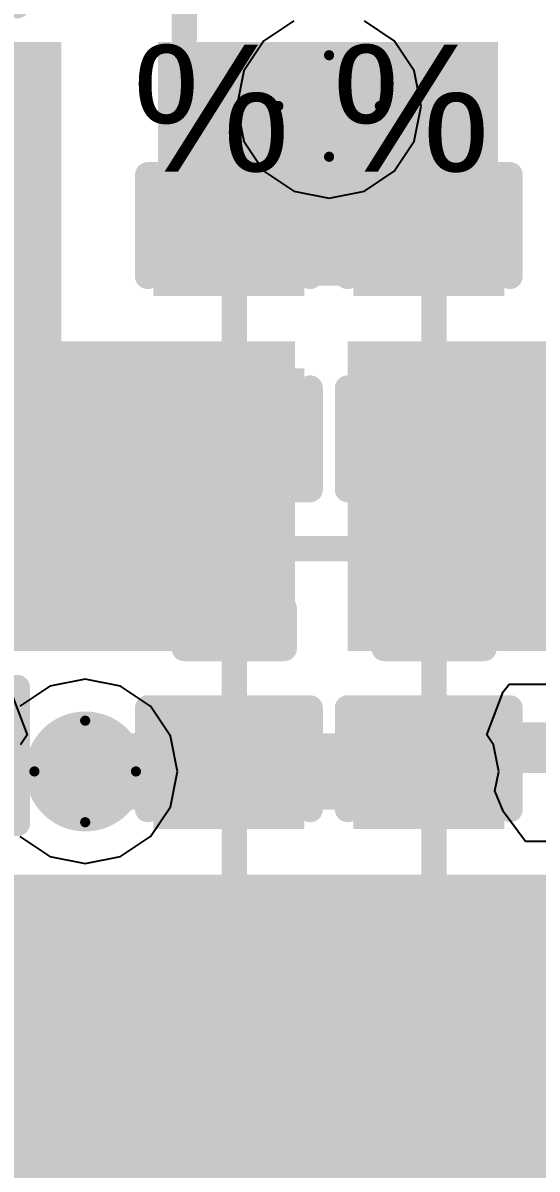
# Model space of a CAD drawing. Header units: millimetres. Extents: x -16 to 330, y -45 to 150.
# Drawn here: x 7.2 to 9.77, y 43.15 to 48.89 of the extents above; entities that cross this region are included whole.
import ezdxf

# ---------------------------------------------------------------- set-up
doc = ezdxf.new("R2010")
doc.units = ezdxf.units.MM
for name, color, linetype in [('BottomLayer', 5, 'Continuous'), ('BottomSolder', 6, 'Continuous'), ('DrillDrawing', 1, 'Continuous'), ('Mechanical13', 56, 'Continuous'), ('MidLayer1', 16, 'Continuous'), ('MidLayer2', 76, 'Continuous'), ('TopLayer', 1, 'Continuous'), ('TopOverlay', 2, 'Continuous'), ('TopPaste', 8, 'Continuous'), ('TopSolder', 216, 'Continuous'), ('ViaHoleLayer', 16, 'Continuous')]:
    doc.layers.add(name, color=color, linetype=linetype)
doc.styles.add('Arial', font='arial.ttf', dxfattribs={"height": 0.2})

# ---------------------------------------------------------------- blocks, each defined once
blk = doc.blocks.new('IND_1206_31')
at = {"layer": 'TopLayer'}
for points in [[(-2.06, 0.91), (-0.66, 0.91), (-0.66, -0.91), (-2.06, -0.91)], [(0.66, 0.91), (2.06, 0.91), (2.06, -0.91), (0.66, -0.91)]]:
    blk.add_hatch(color=1, dxfattribs=at).paths.add_polyline_path(points)
at = {"layer": 'TopPaste'}
for points in [[(-2.06, 0.91), (-0.66, 0.91), (-0.66, -0.91), (-2.06, -0.91)], [(0.66, 0.91), (2.06, 0.91), (2.06, -0.91), (0.66, -0.91)]]:
    blk.add_hatch(color=8, dxfattribs=at).paths.add_polyline_path(points)
at = {"layer": 'TopSolder'}
for points in [[(-2.06, 0.91), (-0.66, 0.91), (-0.66, -0.91), (-2.06, -0.91)], [(0.66, 0.91), (2.06, 0.91), (2.06, -0.91), (0.66, -0.91)]]:
    blk.add_hatch(color=216, dxfattribs=at).paths.add_polyline_path(points)
at = {"layer": 'TopOverlay', "const_width": 0.127}
for points in [[(-0.34, 0.8492), (0.34, 0.8492)], [(-0.34, -0.8492), (0.34, -0.8492)]]:
    blk.add_lwpolyline(points, dxfattribs=at)
at = {"layer": 'TopOverlay', "const_width": 0.0635}
for points in [[(-0.3717, 0.8492, 1), (-0.3082, 0.8492, 1)], [(0.3082, 0.8492, 1), (0.3717, 0.8492, 1)], [(-0.3717, -0.8492, 1), (-0.3082, -0.8492, 1)], [(0.3082, -0.8492, 1), (0.3717, -0.8492, 1)]]:
    blk.add_lwpolyline(points, format="xyb", close=True, dxfattribs=at)
blk = doc.blocks.new('C___0402_53')
at = {"layer": 'TopLayer'}
for points in [[(-0.6985, -0.3175), (-0.6985, 0.3175), (-0.2413, 0.3175), (-0.2413, -0.3175)], [(0.2413, -0.3175), (0.2413, 0.3175), (0.6985, 0.3175), (0.6985, -0.3175)]]:
    blk.add_hatch(color=1, dxfattribs=at).paths.add_polyline_path(points)
at = {"layer": 'TopPaste'}
for points in [[(-0.6985, -0.3175), (-0.6985, 0.3175), (-0.2413, 0.3175), (-0.2413, -0.3175)], [(0.2413, -0.3175), (0.2413, 0.3175), (0.6985, 0.3175), (0.6985, -0.3175)]]:
    blk.add_hatch(color=8, dxfattribs=at).paths.add_polyline_path(points)
at = {"layer": 'TopSolder'}
for points in [[(-0.7585, -0.3775), (-0.7585, 0.3775), (-0.1813, 0.3775), (-0.1813, -0.3775)], [(0.1813, -0.3775), (0.1813, 0.3775), (0.7585, 0.3775), (0.7585, -0.3775)]]:
    blk.add_hatch(color=216, dxfattribs=at).paths.add_polyline_path(points)
at = {"layer": 'TopOverlay', "const_width": 0.127}
for points in [[(-0.7874, 0.4064), (-0.7874, -0.4064)], [(-0.7874, 0.4064), (-0.2794, 0.4064)], [(0.2794, 0.4064), (0.7874, 0.4064)], [(0.7874, 0.4064), (0.7874, -0.4064)], [(-0.7874, -0.4064), (-0.2794, -0.4064)], [(0.2794, -0.4064), (0.7874, -0.4064)]]:
    blk.add_lwpolyline(points, dxfattribs=at)
at = {"layer": 'TopOverlay', "const_width": 0.0635}
for points in [[(-0.8191, 0.4064, 1), (-0.7556, 0.4064, 1)], [(-0.8191, 0.4064, 1), (-0.7556, 0.4064, 1)], [(-0.3111, 0.4064, 1), (-0.2477, 0.4064, 1)], [(0.2477, 0.4064, 1), (0.3111, 0.4064, 1)], [(0.7556, 0.4064, 1), (0.8191, 0.4064, 1)], [(0.7556, 0.4064, 1), (0.8191, 0.4064, 1)], [(-0.8191, -0.4064, 1), (-0.7556, -0.4064, 1)], [(-0.8191, -0.4064, 1), (-0.7556, -0.4064, 1)], [(-0.3111, -0.4064, 1), (-0.2477, -0.4064, 1)], [(0.2477, -0.4064, 1), (0.3111, -0.4064, 1)], [(0.7556, -0.4064, 1), (0.8191, -0.4064, 1)], [(0.7556, -0.4064, 1), (0.8191, -0.4064, 1)]]:
    blk.add_lwpolyline(points, format="xyb", close=True, dxfattribs=at)
blk = doc.blocks.new('C___0402_54')
at = {"layer": 'TopLayer'}
for points in [[(-0.6985, -0.3175), (-0.6985, 0.3175), (-0.2413, 0.3175), (-0.2413, -0.3175)], [(0.2413, -0.3175), (0.2413, 0.3175), (0.6985, 0.3175), (0.6985, -0.3175)]]:
    blk.add_hatch(color=1, dxfattribs=at).paths.add_polyline_path(points)
at = {"layer": 'TopPaste'}
for points in [[(-0.6985, -0.3175), (-0.6985, 0.3175), (-0.2413, 0.3175), (-0.2413, -0.3175)], [(0.2413, -0.3175), (0.2413, 0.3175), (0.6985, 0.3175), (0.6985, -0.3175)]]:
    blk.add_hatch(color=8, dxfattribs=at).paths.add_polyline_path(points)
at = {"layer": 'TopSolder'}
for points in [[(-0.7585, -0.3775), (-0.7585, 0.3775), (-0.1813, 0.3775), (-0.1813, -0.3775)], [(0.1813, -0.3775), (0.1813, 0.3775), (0.7585, 0.3775), (0.7585, -0.3775)]]:
    blk.add_hatch(color=216, dxfattribs=at).paths.add_polyline_path(points)
at = {"layer": 'TopOverlay', "const_width": 0.127}
for points in [[(-0.7874, 0.4064), (-0.7874, -0.4064)], [(-0.7874, 0.4064), (-0.2794, 0.4064)], [(0.2794, 0.4064), (0.7874, 0.4064)], [(0.7874, 0.4064), (0.7874, -0.4064)], [(-0.7874, -0.4064), (-0.2794, -0.4064)], [(0.2794, -0.4064), (0.7874, -0.4064)]]:
    blk.add_lwpolyline(points, dxfattribs=at)
at = {"layer": 'TopOverlay', "const_width": 0.0635}
for points in [[(-0.8191, 0.4064, 1), (-0.7556, 0.4064, 1)], [(-0.8191, 0.4064, 1), (-0.7556, 0.4064, 1)], [(-0.3111, 0.4064, 1), (-0.2477, 0.4064, 1)], [(0.2477, 0.4064, 1), (0.3111, 0.4064, 1)], [(0.7556, 0.4064, 1), (0.8191, 0.4064, 1)], [(0.7556, 0.4064, 1), (0.8191, 0.4064, 1)], [(-0.8191, -0.4064, 1), (-0.7556, -0.4064, 1)], [(-0.8191, -0.4064, 1), (-0.7556, -0.4064, 1)], [(-0.3111, -0.4064, 1), (-0.2477, -0.4064, 1)], [(0.2477, -0.4064, 1), (0.3111, -0.4064, 1)], [(0.7556, -0.4064, 1), (0.8191, -0.4064, 1)], [(0.7556, -0.4064, 1), (0.8191, -0.4064, 1)]]:
    blk.add_lwpolyline(points, format="xyb", close=True, dxfattribs=at)
blk = doc.blocks.new('F____1206__3216_M_______154')
at = {"layer": 'TopLayer'}
for points in [[(-2.058, 0.91), (-0.998, 0.91), (-0.998, -0.91), (-2.058, -0.91)], [(0.998, 0.91), (2.058, 0.91), (2.058, -0.91), (0.998, -0.91)]]:
    blk.add_hatch(color=1, dxfattribs=at).paths.add_polyline_path(points)
at = {"layer": 'TopPaste'}
for points in [[(-2.058, 0.91), (-0.998, 0.91), (-0.998, -0.91), (-2.058, -0.91)], [(0.998, 0.91), (2.058, 0.91), (2.058, -0.91), (0.998, -0.91)]]:
    blk.add_hatch(color=8, dxfattribs=at).paths.add_polyline_path(points)
at = {"layer": 'TopSolder'}
for points in [[(-2.058, 0.91), (-0.998, 0.91), (-0.998, -0.91), (-2.058, -0.91)], [(0.998, 0.91), (2.058, 0.91), (2.058, -0.91), (0.998, -0.91)]]:
    blk.add_hatch(color=216, dxfattribs=at).paths.add_polyline_path(points)
at = {"layer": 'TopOverlay', "const_width": 0.127}
for points in [[(-0.68, 0.8492), (0.68, 0.8492)], [(-0.68, -0.8492), (0.68, -0.8492)]]:
    blk.add_lwpolyline(points, dxfattribs=at)
at = {"layer": 'TopOverlay', "const_width": 0.0635}
for points in [[(-0.7118, 0.8492, 1), (-0.6483, 0.8492, 1)], [(0.6483, 0.8492, 1), (0.7118, 0.8492, 1)], [(-0.6405, -0.002, 1), (-0.577, -0.002, 1)], [(-0.0318, -0.0254, 1), (0.0318, -0.0254, 1)], [(-0.0318, -0.0254, 1), (0.0318, -0.0254, 1)], [(0.5778, -0.0254, 1), (0.6413, -0.0254, 1)], [(-0.7118, -0.8492, 1), (-0.6483, -0.8492, 1)], [(0.6483, -0.8492, 1), (0.7118, -0.8492, 1)]]:
    blk.add_lwpolyline(points, format="xyb", close=True, dxfattribs=at)
at = {"layer": 'TopOverlay', "const_width": 0.127}
for points in [[(-0.6087, -0.002, -0.962331), (0, -0.0254)], [(0.6096, -0.0254, -1), (0, -0.0254)]]:
    blk.add_lwpolyline(points, format="xyb", dxfattribs=at)
blk = doc.blocks.new('C___0402_178')
at = {"layer": 'TopLayer'}
for points in [[(-0.6985, -0.3175), (-0.6985, 0.3175), (-0.2413, 0.3175), (-0.2413, -0.3175)], [(0.2413, -0.3175), (0.2413, 0.3175), (0.6985, 0.3175), (0.6985, -0.3175)]]:
    blk.add_hatch(color=1, dxfattribs=at).paths.add_polyline_path(points)
at = {"layer": 'TopPaste'}
for points in [[(-0.6985, -0.3175), (-0.6985, 0.3175), (-0.2413, 0.3175), (-0.2413, -0.3175)], [(0.2413, -0.3175), (0.2413, 0.3175), (0.6985, 0.3175), (0.6985, -0.3175)]]:
    blk.add_hatch(color=8, dxfattribs=at).paths.add_polyline_path(points)
at = {"layer": 'TopSolder'}
for points in [[(-0.7585, -0.3775), (-0.7585, 0.3775), (-0.1813, 0.3775), (-0.1813, -0.3775)], [(0.1813, -0.3775), (0.1813, 0.3775), (0.7585, 0.3775), (0.7585, -0.3775)]]:
    blk.add_hatch(color=216, dxfattribs=at).paths.add_polyline_path(points)
at = {"layer": 'TopOverlay', "const_width": 0.127}
for points in [[(-0.7874, 0.4064), (-0.7874, -0.4064)], [(-0.7874, 0.4064), (-0.2794, 0.4064)], [(0.2794, 0.4064), (0.7874, 0.4064)], [(0.7874, 0.4064), (0.7874, -0.4064)], [(-0.7874, -0.4064), (-0.2794, -0.4064)], [(0.2794, -0.4064), (0.7874, -0.4064)]]:
    blk.add_lwpolyline(points, dxfattribs=at)
at = {"layer": 'TopOverlay', "const_width": 0.0635}
for points in [[(-0.8191, 0.4064, 1), (-0.7556, 0.4064, 1)], [(-0.8191, 0.4064, 1), (-0.7556, 0.4064, 1)], [(-0.3111, 0.4064, 1), (-0.2477, 0.4064, 1)], [(0.2477, 0.4064, 1), (0.3111, 0.4064, 1)], [(0.7556, 0.4064, 1), (0.8191, 0.4064, 1)], [(0.7556, 0.4064, 1), (0.8191, 0.4064, 1)], [(-0.8191, -0.4064, 1), (-0.7556, -0.4064, 1)], [(-0.8191, -0.4064, 1), (-0.7556, -0.4064, 1)], [(-0.3111, -0.4064, 1), (-0.2477, -0.4064, 1)], [(0.2477, -0.4064, 1), (0.3111, -0.4064, 1)], [(0.7556, -0.4064, 1), (0.8191, -0.4064, 1)], [(0.7556, -0.4064, 1), (0.8191, -0.4064, 1)]]:
    blk.add_lwpolyline(points, format="xyb", close=True, dxfattribs=at)
blk = doc.blocks.new('C___0402_179')
at = {"layer": 'TopLayer'}
for points in [[(-0.6985, -0.3175), (-0.6985, 0.3175), (-0.2413, 0.3175), (-0.2413, -0.3175)], [(0.2413, -0.3175), (0.2413, 0.3175), (0.6985, 0.3175), (0.6985, -0.3175)]]:
    blk.add_hatch(color=1, dxfattribs=at).paths.add_polyline_path(points)
at = {"layer": 'TopPaste'}
for points in [[(-0.6985, -0.3175), (-0.6985, 0.3175), (-0.2413, 0.3175), (-0.2413, -0.3175)], [(0.2413, -0.3175), (0.2413, 0.3175), (0.6985, 0.3175), (0.6985, -0.3175)]]:
    blk.add_hatch(color=8, dxfattribs=at).paths.add_polyline_path(points)
at = {"layer": 'TopSolder'}
for points in [[(-0.7585, -0.3775), (-0.7585, 0.3775), (-0.1813, 0.3775), (-0.1813, -0.3775)], [(0.1813, -0.3775), (0.1813, 0.3775), (0.7585, 0.3775), (0.7585, -0.3775)]]:
    blk.add_hatch(color=216, dxfattribs=at).paths.add_polyline_path(points)
at = {"layer": 'TopOverlay', "const_width": 0.127}
for points in [[(-0.7874, 0.4064), (-0.7874, -0.4064)], [(-0.7874, 0.4064), (-0.2794, 0.4064)], [(0.2794, 0.4064), (0.7874, 0.4064)], [(0.7874, 0.4064), (0.7874, -0.4064)], [(-0.7874, -0.4064), (-0.2794, -0.4064)], [(0.2794, -0.4064), (0.7874, -0.4064)]]:
    blk.add_lwpolyline(points, dxfattribs=at)
at = {"layer": 'TopOverlay', "const_width": 0.0635}
for points in [[(-0.8191, 0.4064, 1), (-0.7556, 0.4064, 1)], [(-0.8191, 0.4064, 1), (-0.7556, 0.4064, 1)], [(-0.3111, 0.4064, 1), (-0.2477, 0.4064, 1)], [(0.2477, 0.4064, 1), (0.3111, 0.4064, 1)], [(0.7556, 0.4064, 1), (0.8191, 0.4064, 1)], [(0.7556, 0.4064, 1), (0.8191, 0.4064, 1)], [(-0.8191, -0.4064, 1), (-0.7556, -0.4064, 1)], [(-0.8191, -0.4064, 1), (-0.7556, -0.4064, 1)], [(-0.3111, -0.4064, 1), (-0.2477, -0.4064, 1)], [(0.2477, -0.4064, 1), (0.3111, -0.4064, 1)], [(0.7556, -0.4064, 1), (0.8191, -0.4064, 1)], [(0.7556, -0.4064, 1), (0.8191, -0.4064, 1)]]:
    blk.add_lwpolyline(points, format="xyb", close=True, dxfattribs=at)

msp = doc.modelspace()

# ---------------------------------------------------------------- hatches: boundary and pattern name
at = {"layer": 'BottomLayer'}
h = msp.add_hatch(color=5, dxfattribs=at)
edge = h.paths.add_edge_path()
edge.add_arc((8.7307, 48.4725), 0.3, 0, 360)
h = msp.add_hatch(color=5, dxfattribs=at)
edge = h.paths.add_edge_path()
edge.add_arc((7.5105, 45.1437), 0.3, 0, 360)
at = {"layer": 'BottomSolder'}
h = msp.add_hatch(color=6, dxfattribs=at)
edge = h.paths.add_edge_path()
edge.add_arc((8.7307, 48.4725), 0.15, 0, 360)
h = msp.add_hatch(color=6, dxfattribs=at)
edge = h.paths.add_edge_path()
edge.add_arc((7.5105, 45.1437), 0.15, 0, 360)
at = {"layer": 'MidLayer1'}
h = msp.add_hatch(color=16, dxfattribs=at)
edge = h.paths.add_edge_path()
edge.add_arc((8.7307, 48.4725), 0.3, 0, 360)
h = msp.add_hatch(color=16, dxfattribs=at)
edge = h.paths.add_edge_path()
edge.add_arc((7.5105, 45.1437), 0.3, 0, 360)
at = {"layer": 'MidLayer2'}
h = msp.add_hatch(color=76, dxfattribs=at)
edge = h.paths.add_edge_path()
edge.add_arc((8.7307, 48.4725), 0.3, 0, 360)
h = msp.add_hatch(color=76, dxfattribs=at)
edge = h.paths.add_edge_path()
edge.add_arc((7.5105, 45.1437), 0.3, 0, 360)
at = {"layer": 'TopLayer'}
for points in [[(5.2832, 46.5834), (7.3914, 46.5834), (7.3914, 48.7934), (5.2832, 48.7934)], [(7.874, 47.5742), (9.5758, 47.5742), (9.5758, 48.7934), (7.874, 48.7934)], [(5.2832, 45.7454), (8.5598, 45.7454), (8.5598, 47.2948), (5.2832, 47.2948)], [(11.7094, 47.2948), (8.8232, 47.2948), (8.8232, 45.7454), (11.7094, 45.7454)], [(5.2832, 43.053), (11.7094, 43.053), (11.7094, 44.6278), (5.2832, 44.6278)]]:
    msp.add_hatch(color=1, dxfattribs=at).paths.add_polyline_path(points)
h = msp.add_hatch(color=1, dxfattribs=at)
edge = h.paths.add_edge_path()
edge.add_arc((8.7307, 48.4725), 0.3, 0, 360)
h = msp.add_hatch(color=1, dxfattribs=at)
edge = h.paths.add_edge_path()
edge.add_arc((7.5105, 45.1437), 0.3, 0, 360)
at = {"layer": 'TopSolder'}
h = msp.add_hatch(color=216, dxfattribs=at)
edge = h.paths.add_edge_path()
edge.add_arc((8.7307, 48.4725), 0.15, 0, 360)
h = msp.add_hatch(color=216, dxfattribs=at)
edge = h.paths.add_edge_path()
edge.add_arc((7.5105, 45.1437), 0.15, 0, 360)
at = {"layer": 'ViaHoleLayer'}
h = msp.add_hatch(color=16, dxfattribs=at)
edge = h.paths.add_edge_path()
edge.add_arc((8.7307, 48.4725), 0.15, 0, 360)
h = msp.add_hatch(color=16, dxfattribs=at)
edge = h.paths.add_edge_path()
edge.add_arc((7.5105, 45.1437), 0.15, 0, 360)

# ---------------------------------------------------------------- linework, layer by layer
at = {"layer": 'DrillDrawing', "const_width": 0.0508}
for points in [[(8.4767, 48.4725), (8.7307, 48.7265)], [(8.7307, 48.7265), (8.9847, 48.4725)], [(8.4767, 48.4725), (8.7307, 48.2185)], [(8.7307, 48.2185), (8.9847, 48.4725)], [(7.2565, 45.1437), (7.5105, 45.3977)], [(7.5105, 45.3977), (7.7645, 45.1437)], [(7.2565, 45.1437), (7.5105, 44.8897)], [(7.5105, 44.8897), (7.7645, 45.1437)]]:
    msp.add_lwpolyline(points, dxfattribs=at)
at = {"layer": 'DrillDrawing', "const_width": 0.0254}
for points in [[(8.718, 48.7265, 1), (8.7434, 48.7265, 1)], [(8.718, 48.7265, 1), (8.7434, 48.7265, 1)], [(8.464, 48.4725, 1), (8.4894, 48.4725, 1)], [(8.464, 48.4725, 1), (8.4894, 48.4725, 1)], [(8.972, 48.4725, 1), (8.9974, 48.4725, 1)], [(8.972, 48.4725, 1), (8.9974, 48.4725, 1)], [(8.718, 48.2185, 1), (8.7434, 48.2185, 1)], [(8.718, 48.2185, 1), (8.7434, 48.2185, 1)], [(7.4978, 45.3977, 1), (7.5232, 45.3977, 1)], [(7.4978, 45.3977, 1), (7.5232, 45.3977, 1)], [(7.2438, 45.1437, 1), (7.2692, 45.1437, 1)], [(7.2438, 45.1437, 1), (7.2692, 45.1437, 1)], [(7.7518, 45.1437, 1), (7.7772, 45.1437, 1)], [(7.7518, 45.1437, 1), (7.7772, 45.1437, 1)], [(7.4978, 44.8897, 1), (7.5232, 44.8897, 1)], [(7.4978, 44.8897, 1), (7.5232, 44.8897, 1)]]:
    msp.add_lwpolyline(points, format="xyb", close=True, dxfattribs=at)
at = {"layer": 'Mechanical13', "const_width": 0.127}
for points in [[(8.0062, 48.8141), (8.0062, 56.7588)], [(8.0062, 48.8141), (8.0062, 56.7588)], [(8.2562, 43.7588), (8.2562, 47.7312)], [(8.2562, 43.7588), (8.2562, 47.7312)], [(9.2562, 43.7588), (9.2562, 47.7312)], [(9.2562, 43.7588), (9.2562, 47.7312)], [(8.0062, 46.7588), (8.0262, 46.7588)], [(8.0062, 46.5588), (8.0062, 46.7588)], [(8.0262, 46.7588), (8.4862, 46.7588)], [(8.0262, 45.7588), (8.0262, 46.7588)], [(8.4862, 46.7588), (8.5062, 46.7588)], [(8.4862, 45.7588), (8.4862, 46.7588)], [(8.5062, 46.5588), (8.5062, 46.7588)], [(9.0062, 46.7588), (9.0262, 46.7588)], [(9.0062, 46.5588), (9.0062, 46.7588)], [(9.0262, 46.7588), (9.4862, 46.7588)], [(9.0262, 45.7588), (9.0262, 46.7588)], [(9.4862, 46.7588), (9.5062, 46.7588)], [(9.4862, 45.7588), (9.4862, 46.7588)], [(9.5062, 46.5588), (9.5062, 46.7588)], [(8.0062, 46.5588), (8.0262, 46.5588)], [(8.0262, 46.5588), (8.4862, 46.5588)], [(8.0462, 45.9588), (8.0462, 46.5588)], [(8.4662, 45.9588), (8.4662, 46.5588)], [(8.4862, 46.5588), (8.5062, 46.5588)], [(9.0062, 46.5588), (9.0262, 46.5588)], [(9.0262, 46.5588), (9.4862, 46.5588)], [(9.0462, 45.9588), (9.0462, 46.5588)], [(9.4662, 45.9588), (9.4662, 46.5588)], [(9.4862, 46.5588), (9.5062, 46.5588)], [(8.2562, 46.2588), (16.201, 46.2588)], [(8.2562, 46.2588), (16.201, 46.2588)], [(8.2562, 42.2864), (8.2562, 46.2588)], [(8.2562, 42.2864), (8.2562, 46.2588)], [(9.2562, 46.2588), (17.201, 46.2588)], [(9.2562, 46.2588), (17.201, 46.2588)], [(9.2562, 42.2864), (9.2562, 46.2588)], [(9.2562, 42.2864), (9.2562, 46.2588)], [(8.0062, 45.9588), (8.0262, 45.9588)], [(8.0062, 45.7588), (8.0062, 45.9588)], [(8.0262, 45.9588), (8.4862, 45.9588)], [(8.4862, 45.9588), (8.5062, 45.9588)], [(8.5062, 45.7588), (8.5062, 45.9588)], [(9.0062, 45.9588), (9.0262, 45.9588)], [(9.0062, 45.7588), (9.0062, 45.9588)], [(9.0262, 45.9588), (9.4862, 45.9588)], [(9.4862, 45.9588), (9.5062, 45.9588)], [(9.5062, 45.7588), (9.5062, 45.9588)], [(8.0062, 45.7588), (8.0262, 45.7588)], [(8.0262, 45.7588), (8.4862, 45.7588)], [(8.4862, 45.7588), (8.5062, 45.7588)], [(9.0062, 45.7588), (9.0262, 45.7588)], [(9.0262, 45.7588), (9.4862, 45.7588)], [(9.4862, 45.7588), (9.5062, 45.7588)], [(2.8115, 44.2588), (10.7562, 44.2588)], [(2.8115, 44.2588), (10.7562, 44.2588)], [(8.0062, 44.2588), (8.0262, 44.2588)], [(8.0062, 44.0588), (8.0062, 44.2588)], [(8.0262, 44.2588), (8.4862, 44.2588)], [(8.0262, 43.2588), (8.0262, 44.2588)], [(8.4862, 44.2588), (8.5062, 44.2588)], [(8.4862, 43.2588), (8.4862, 44.2588)], [(8.5062, 44.0588), (8.5062, 44.2588)], [(9.0062, 44.2588), (9.0262, 44.2588)], [(9.0062, 44.0588), (9.0062, 44.2588)], [(9.0262, 44.2588), (9.4862, 44.2588)], [(9.0262, 43.2588), (9.0262, 44.2588)], [(9.4862, 44.2588), (9.5062, 44.2588)], [(9.4862, 43.2588), (9.4862, 44.2588)], [(9.5062, 44.0588), (9.5062, 44.2588)], [(8.0062, 44.0588), (8.0262, 44.0588)], [(8.0262, 44.0588), (8.4862, 44.0588)], [(8.0462, 43.4588), (8.0462, 44.0588)], [(8.4662, 43.4588), (8.4662, 44.0588)], [(8.4862, 44.0588), (8.5062, 44.0588)], [(9.0062, 44.0588), (9.0262, 44.0588)], [(9.0262, 44.0588), (9.4862, 44.0588)], [(9.0462, 43.4588), (9.0462, 44.0588)], [(9.4662, 43.4588), (9.4662, 44.0588)], [(9.4862, 44.0588), (9.5062, 44.0588)], [(0.3115, 43.7588), (8.2562, 43.7588)], [(0.3115, 43.7588), (8.2562, 43.7588)], [(1.3115, 43.7588), (9.2562, 43.7588)], [(1.3115, 43.7588), (9.2562, 43.7588)], [(8.0062, 43.4588), (8.0262, 43.4588)], [(8.0062, 43.2588), (8.0062, 43.4588)], [(8.0262, 43.4588), (8.4862, 43.4588)], [(8.4862, 43.4588), (8.5062, 43.4588)], [(8.5062, 43.2588), (8.5062, 43.4588)], [(9.0062, 43.4588), (9.0262, 43.4588)], [(9.0062, 43.2588), (9.0062, 43.4588)], [(9.0262, 43.4588), (9.4862, 43.4588)], [(9.4862, 43.4588), (9.5062, 43.4588)], [(9.5062, 43.2588), (9.5062, 43.4588)], [(8.0062, 43.2588), (8.0262, 43.2588)], [(8.0262, 43.2588), (8.4862, 43.2588)], [(8.4862, 43.2588), (8.5062, 43.2588)], [(9.0062, 43.2588), (9.0262, 43.2588)], [(9.0262, 43.2588), (9.4862, 43.2588)], [(9.4862, 43.2588), (9.5062, 43.2588)]]:
    msp.add_lwpolyline(points, dxfattribs=at)
at = {"layer": 'Mechanical13'}
for points, const_width in [([(7.9745, 48.8141, 1), (8.038, 48.8141, 1)], 0.0635), ([(7.9745, 48.8141, 1), (8.038, 48.8141, 1)], 0.0635), ([(8.2245, 47.7312, 1), (8.288, 47.7312, 1)], 0.0635), ([(8.2245, 47.7312, 1), (8.288, 47.7312, 1)], 0.0635), ([(9.2245, 47.7312, 1), (9.288, 47.7312, 1)], 0.0635), ([(9.2245, 47.7312, 1), (9.288, 47.7312, 1)], 0.0635), ([(7.9745, 46.7588, 1), (8.038, 46.7588, 1)], 0.0635), ([(7.9745, 46.7588, 1), (8.038, 46.7588, 1)], 0.0635), ([(7.9945, 46.7588, 1), (8.058, 46.7588, 1)], 0.0635), ([(7.9945, 46.7588, 1), (8.058, 46.7588, 1)], 0.0635), ([(7.9945, 46.7588, 1), (8.058, 46.7588, 1)], 0.0635), ([(8.4545, 46.7588, 1), (8.518, 46.7588, 1)], 0.0635), ([(8.4545, 46.7588, 1), (8.518, 46.7588, 1)], 0.0635), ([(8.4545, 46.7588, 1), (8.518, 46.7588, 1)], 0.0635), ([(8.4745, 46.7588, 1), (8.538, 46.7588, 1)], 0.0635), ([(8.4745, 46.7588, 1), (8.538, 46.7588, 1)], 0.0635), ([(8.9745, 46.7588, 1), (9.038, 46.7588, 1)], 0.0635), ([(8.9745, 46.7588, 1), (9.038, 46.7588, 1)], 0.0635), ([(8.9945, 46.7588, 1), (9.058, 46.7588, 1)], 0.0635), ([(8.9945, 46.7588, 1), (9.058, 46.7588, 1)], 0.0635), ([(8.9945, 46.7588, 1), (9.058, 46.7588, 1)], 0.0635), ([(9.4545, 46.7588, 1), (9.518, 46.7588, 1)], 0.0635), ([(9.4545, 46.7588, 1), (9.518, 46.7588, 1)], 0.0635), ([(9.4545, 46.7588, 1), (9.518, 46.7588, 1)], 0.0635), ([(9.4745, 46.7588, 1), (9.538, 46.7588, 1)], 0.0635), ([(9.4745, 46.7588, 1), (9.538, 46.7588, 1)], 0.0635), ([(7.9745, 46.5588, 1), (8.038, 46.5588, 1)], 0.0635), ([(7.9745, 46.5588, 1), (8.038, 46.5588, 1)], 0.0635), ([(7.9945, 46.5588, 1), (8.058, 46.5588, 1)], 0.0635), ([(7.9945, 46.5588, 1), (8.058, 46.5588, 1)], 0.0635), ([(8.0145, 46.5588, 1), (8.078, 46.5588, 1)], 0.0635), ([(8.4345, 46.5588, 1), (8.498, 46.5588, 1)], 0.0635), ([(8.4545, 46.5588, 1), (8.518, 46.5588, 1)], 0.0635), ([(8.4545, 46.5588, 1), (8.518, 46.5588, 1)], 0.0635), ([(8.4745, 46.5588, 1), (8.538, 46.5588, 1)], 0.0635), ([(8.4745, 46.5588, 1), (8.538, 46.5588, 1)], 0.0635), ([(8.9745, 46.5588, 1), (9.038, 46.5588, 1)], 0.0635), ([(8.9745, 46.5588, 1), (9.038, 46.5588, 1)], 0.0635), ([(8.9945, 46.5588, 1), (9.058, 46.5588, 1)], 0.0635), ([(8.9945, 46.5588, 1), (9.058, 46.5588, 1)], 0.0635), ([(9.0145, 46.5588, 1), (9.078, 46.5588, 1)], 0.0635), ([(9.4345, 46.5588, 1), (9.498, 46.5588, 1)], 0.0635), ([(9.4545, 46.5588, 1), (9.518, 46.5588, 1)], 0.0635), ([(9.4545, 46.5588, 1), (9.518, 46.5588, 1)], 0.0635), ([(9.4745, 46.5588, 1), (9.538, 46.5588, 1)], 0.0635), ([(9.4745, 46.5588, 1), (9.538, 46.5588, 1)], 0.0635), ([(8.2594, 46.2588, 1), (8.2531, 46.2588, 1)], 0.127), ([(8.2594, 46.2588, 1), (8.2531, 46.2588, 1)], 0.127), ([(8.2213, 46.2588, 1), (8.2848, 46.2588, 1)], 0.0635), ([(8.2213, 46.2588, 1), (8.2848, 46.2588, 1)], 0.0635), ([(8.2245, 46.2588, 1), (8.288, 46.2588, 1)], 0.0635), ([(8.2245, 46.2588, 1), (8.288, 46.2588, 1)], 0.0635), ([(8.2245, 46.2588, 1), (8.288, 46.2588, 1)], 0.0635), ([(8.2245, 46.2588, 1), (8.288, 46.2588, 1)], 0.0635), ([(8.2277, 46.2588, 1), (8.2912, 46.2588, 1)], 0.0635), ([(8.2277, 46.2588, 1), (8.2912, 46.2588, 1)], 0.0635), ([(9.2594, 46.2588, 1), (9.2531, 46.2588, 1)], 0.127), ([(9.2594, 46.2588, 1), (9.2531, 46.2588, 1)], 0.127), ([(9.2213, 46.2588, 1), (9.2848, 46.2588, 1)], 0.0635), ([(9.2213, 46.2588, 1), (9.2848, 46.2588, 1)], 0.0635), ([(9.2245, 46.2588, 1), (9.288, 46.2588, 1)], 0.0635), ([(9.2245, 46.2588, 1), (9.288, 46.2588, 1)], 0.0635), ([(9.2245, 46.2588, 1), (9.288, 46.2588, 1)], 0.0635), ([(9.2245, 46.2588, 1), (9.288, 46.2588, 1)], 0.0635), ([(9.2277, 46.2588, 1), (9.2912, 46.2588, 1)], 0.0635), ([(9.2277, 46.2588, 1), (9.2912, 46.2588, 1)], 0.0635), ([(7.9745, 45.9588, 1), (8.038, 45.9588, 1)], 0.0635), ([(7.9745, 45.9588, 1), (8.038, 45.9588, 1)], 0.0635), ([(7.9945, 45.9588, 1), (8.058, 45.9588, 1)], 0.0635), ([(7.9945, 45.9588, 1), (8.058, 45.9588, 1)], 0.0635), ([(8.0145, 45.9588, 1), (8.078, 45.9588, 1)], 0.0635), ([(8.4345, 45.9588, 1), (8.498, 45.9588, 1)], 0.0635), ([(8.4545, 45.9588, 1), (8.518, 45.9588, 1)], 0.0635), ([(8.4545, 45.9588, 1), (8.518, 45.9588, 1)], 0.0635), ([(8.4745, 45.9588, 1), (8.538, 45.9588, 1)], 0.0635), ([(8.4745, 45.9588, 1), (8.538, 45.9588, 1)], 0.0635), ([(8.9745, 45.9588, 1), (9.038, 45.9588, 1)], 0.0635), ([(8.9745, 45.9588, 1), (9.038, 45.9588, 1)], 0.0635), ([(8.9945, 45.9588, 1), (9.058, 45.9588, 1)], 0.0635), ([(8.9945, 45.9588, 1), (9.058, 45.9588, 1)], 0.0635), ([(9.0145, 45.9588, 1), (9.078, 45.9588, 1)], 0.0635), ([(9.4345, 45.9588, 1), (9.498, 45.9588, 1)], 0.0635), ([(9.4545, 45.9588, 1), (9.518, 45.9588, 1)], 0.0635), ([(9.4545, 45.9588, 1), (9.518, 45.9588, 1)], 0.0635), ([(9.4745, 45.9588, 1), (9.538, 45.9588, 1)], 0.0635), ([(9.4745, 45.9588, 1), (9.538, 45.9588, 1)], 0.0635), ([(7.9745, 45.7588, 1), (8.038, 45.7588, 1)], 0.0635), ([(7.9745, 45.7588, 1), (8.038, 45.7588, 1)], 0.0635), ([(7.9945, 45.7588, 1), (8.058, 45.7588, 1)], 0.0635), ([(7.9945, 45.7588, 1), (8.058, 45.7588, 1)], 0.0635), ([(7.9945, 45.7588, 1), (8.058, 45.7588, 1)], 0.0635), ([(8.4545, 45.7588, 1), (8.518, 45.7588, 1)], 0.0635), ([(8.4545, 45.7588, 1), (8.518, 45.7588, 1)], 0.0635), ([(8.4545, 45.7588, 1), (8.518, 45.7588, 1)], 0.0635), ([(8.4745, 45.7588, 1), (8.538, 45.7588, 1)], 0.0635), ([(8.4745, 45.7588, 1), (8.538, 45.7588, 1)], 0.0635), ([(8.9745, 45.7588, 1), (9.038, 45.7588, 1)], 0.0635), ([(8.9745, 45.7588, 1), (9.038, 45.7588, 1)], 0.0635), ([(8.9945, 45.7588, 1), (9.058, 45.7588, 1)], 0.0635), ([(8.9945, 45.7588, 1), (9.058, 45.7588, 1)], 0.0635), ([(8.9945, 45.7588, 1), (9.058, 45.7588, 1)], 0.0635), ([(9.4545, 45.7588, 1), (9.518, 45.7588, 1)], 0.0635), ([(9.4545, 45.7588, 1), (9.518, 45.7588, 1)], 0.0635), ([(9.4545, 45.7588, 1), (9.518, 45.7588, 1)], 0.0635), ([(9.4745, 45.7588, 1), (9.538, 45.7588, 1)], 0.0635), ([(9.4745, 45.7588, 1), (9.538, 45.7588, 1)], 0.0635), ([(7.9745, 44.2588, 1), (8.038, 44.2588, 1)], 0.0635), ([(7.9745, 44.2588, 1), (8.038, 44.2588, 1)], 0.0635), ([(7.9945, 44.2588, 1), (8.058, 44.2588, 1)], 0.0635), ([(7.9945, 44.2588, 1), (8.058, 44.2588, 1)], 0.0635), ([(7.9945, 44.2588, 1), (8.058, 44.2588, 1)], 0.0635), ([(8.4545, 44.2588, 1), (8.518, 44.2588, 1)], 0.0635), ([(8.4545, 44.2588, 1), (8.518, 44.2588, 1)], 0.0635), ([(8.4545, 44.2588, 1), (8.518, 44.2588, 1)], 0.0635), ([(8.4745, 44.2588, 1), (8.538, 44.2588, 1)], 0.0635), ([(8.4745, 44.2588, 1), (8.538, 44.2588, 1)], 0.0635), ([(8.9745, 44.2588, 1), (9.038, 44.2588, 1)], 0.0635), ([(8.9745, 44.2588, 1), (9.038, 44.2588, 1)], 0.0635), ([(8.9945, 44.2588, 1), (9.058, 44.2588, 1)], 0.0635), ([(8.9945, 44.2588, 1), (9.058, 44.2588, 1)], 0.0635), ([(8.9945, 44.2588, 1), (9.058, 44.2588, 1)], 0.0635), ([(9.4545, 44.2588, 1), (9.518, 44.2588, 1)], 0.0635), ([(9.4545, 44.2588, 1), (9.518, 44.2588, 1)], 0.0635), ([(9.4545, 44.2588, 1), (9.518, 44.2588, 1)], 0.0635), ([(9.4745, 44.2588, 1), (9.538, 44.2588, 1)], 0.0635), ([(9.4745, 44.2588, 1), (9.538, 44.2588, 1)], 0.0635), ([(7.9745, 44.0588, 1), (8.038, 44.0588, 1)], 0.0635), ([(7.9745, 44.0588, 1), (8.038, 44.0588, 1)], 0.0635), ([(7.9945, 44.0588, 1), (8.058, 44.0588, 1)], 0.0635), ([(7.9945, 44.0588, 1), (8.058, 44.0588, 1)], 0.0635), ([(8.0145, 44.0588, 1), (8.078, 44.0588, 1)], 0.0635), ([(8.4345, 44.0588, 1), (8.498, 44.0588, 1)], 0.0635), ([(8.4545, 44.0588, 1), (8.518, 44.0588, 1)], 0.0635), ([(8.4545, 44.0588, 1), (8.518, 44.0588, 1)], 0.0635), ([(8.4745, 44.0588, 1), (8.538, 44.0588, 1)], 0.0635), ([(8.4745, 44.0588, 1), (8.538, 44.0588, 1)], 0.0635), ([(8.9745, 44.0588, 1), (9.038, 44.0588, 1)], 0.0635), ([(8.9745, 44.0588, 1), (9.038, 44.0588, 1)], 0.0635), ([(8.9945, 44.0588, 1), (9.058, 44.0588, 1)], 0.0635), ([(8.9945, 44.0588, 1), (9.058, 44.0588, 1)], 0.0635), ([(9.0145, 44.0588, 1), (9.078, 44.0588, 1)], 0.0635), ([(9.4345, 44.0588, 1), (9.498, 44.0588, 1)], 0.0635), ([(9.4545, 44.0588, 1), (9.518, 44.0588, 1)], 0.0635), ([(9.4545, 44.0588, 1), (9.518, 44.0588, 1)], 0.0635), ([(9.4745, 44.0588, 1), (9.538, 44.0588, 1)], 0.0635), ([(9.4745, 44.0588, 1), (9.538, 44.0588, 1)], 0.0635), ([(8.2594, 43.7588, 1), (8.2531, 43.7588, 1)], 0.127), ([(8.2594, 43.7588, 1), (8.2531, 43.7588, 1)], 0.127), ([(8.2213, 43.7588, 1), (8.2848, 43.7588, 1)], 0.0635), ([(8.2213, 43.7588, 1), (8.2848, 43.7588, 1)], 0.0635), ([(8.2245, 43.7588, 1), (8.288, 43.7588, 1)], 0.0635), ([(8.2245, 43.7588, 1), (8.288, 43.7588, 1)], 0.0635), ([(8.2245, 43.7588, 1), (8.288, 43.7588, 1)], 0.0635), ([(8.2245, 43.7588, 1), (8.288, 43.7588, 1)], 0.0635), ([(8.2277, 43.7588, 1), (8.2912, 43.7588, 1)], 0.0635), ([(8.2277, 43.7588, 1), (8.2912, 43.7588, 1)], 0.0635), ([(9.2594, 43.7588, 1), (9.2531, 43.7588, 1)], 0.127), ([(9.2594, 43.7588, 1), (9.2531, 43.7588, 1)], 0.127), ([(9.2213, 43.7588, 1), (9.2848, 43.7588, 1)], 0.0635), ([(9.2213, 43.7588, 1), (9.2848, 43.7588, 1)], 0.0635), ([(9.2245, 43.7588, 1), (9.288, 43.7588, 1)], 0.0635), ([(9.2245, 43.7588, 1), (9.288, 43.7588, 1)], 0.0635), ([(9.2245, 43.7588, 1), (9.288, 43.7588, 1)], 0.0635), ([(9.2245, 43.7588, 1), (9.288, 43.7588, 1)], 0.0635), ([(9.2277, 43.7588, 1), (9.2912, 43.7588, 1)], 0.0635), ([(9.2277, 43.7588, 1), (9.2912, 43.7588, 1)], 0.0635), ([(7.9745, 43.4588, 1), (8.038, 43.4588, 1)], 0.0635), ([(7.9745, 43.4588, 1), (8.038, 43.4588, 1)], 0.0635), ([(7.9945, 43.4588, 1), (8.058, 43.4588, 1)], 0.0635), ([(7.9945, 43.4588, 1), (8.058, 43.4588, 1)], 0.0635), ([(8.0145, 43.4588, 1), (8.078, 43.4588, 1)], 0.0635), ([(8.4345, 43.4588, 1), (8.498, 43.4588, 1)], 0.0635), ([(8.4545, 43.4588, 1), (8.518, 43.4588, 1)], 0.0635), ([(8.4545, 43.4588, 1), (8.518, 43.4588, 1)], 0.0635), ([(8.4745, 43.4588, 1), (8.538, 43.4588, 1)], 0.0635), ([(8.4745, 43.4588, 1), (8.538, 43.4588, 1)], 0.0635), ([(8.9745, 43.4588, 1), (9.038, 43.4588, 1)], 0.0635), ([(8.9745, 43.4588, 1), (9.038, 43.4588, 1)], 0.0635), ([(8.9945, 43.4588, 1), (9.058, 43.4588, 1)], 0.0635), ([(8.9945, 43.4588, 1), (9.058, 43.4588, 1)], 0.0635), ([(9.0145, 43.4588, 1), (9.078, 43.4588, 1)], 0.0635), ([(9.4345, 43.4588, 1), (9.498, 43.4588, 1)], 0.0635), ([(9.4545, 43.4588, 1), (9.518, 43.4588, 1)], 0.0635), ([(9.4545, 43.4588, 1), (9.518, 43.4588, 1)], 0.0635), ([(9.4745, 43.4588, 1), (9.538, 43.4588, 1)], 0.0635), ([(9.4745, 43.4588, 1), (9.538, 43.4588, 1)], 0.0635), ([(7.9745, 43.2588, 1), (8.038, 43.2588, 1)], 0.0635), ([(7.9745, 43.2588, 1), (8.038, 43.2588, 1)], 0.0635), ([(7.9945, 43.2588, 1), (8.058, 43.2588, 1)], 0.0635), ([(7.9945, 43.2588, 1), (8.058, 43.2588, 1)], 0.0635), ([(7.9945, 43.2588, 1), (8.058, 43.2588, 1)], 0.0635), ([(8.4545, 43.2588, 1), (8.518, 43.2588, 1)], 0.0635), ([(8.4545, 43.2588, 1), (8.518, 43.2588, 1)], 0.0635), ([(8.4545, 43.2588, 1), (8.518, 43.2588, 1)], 0.0635), ([(8.4745, 43.2588, 1), (8.538, 43.2588, 1)], 0.0635), ([(8.4745, 43.2588, 1), (8.538, 43.2588, 1)], 0.0635), ([(8.9745, 43.2588, 1), (9.038, 43.2588, 1)], 0.0635), ([(8.9745, 43.2588, 1), (9.038, 43.2588, 1)], 0.0635), ([(8.9945, 43.2588, 1), (9.058, 43.2588, 1)], 0.0635), ([(8.9945, 43.2588, 1), (9.058, 43.2588, 1)], 0.0635), ([(8.9945, 43.2588, 1), (9.058, 43.2588, 1)], 0.0635), ([(9.4545, 43.2588, 1), (9.518, 43.2588, 1)], 0.0635), ([(9.4545, 43.2588, 1), (9.518, 43.2588, 1)], 0.0635), ([(9.4545, 43.2588, 1), (9.518, 43.2588, 1)], 0.0635), ([(9.4745, 43.2588, 1), (9.538, 43.2588, 1)], 0.0635), ([(9.4745, 43.2588, 1), (9.538, 43.2588, 1)], 0.0635)]:
    msp.add_lwpolyline(points, format="xyb", close=True, dxfattribs=dict(at, const_width=const_width))
at = {"layer": 'MidLayer1'}
for p, q in [((8.5542, 48.8986), (8.4046, 48.7986)), ((9.0569, 48.7986), (8.9073, 48.8986)), ((8.4046, 48.7986), (8.3046, 48.649)), ((9.1569, 48.649), (9.0569, 48.7986)), ((8.3046, 48.649), (8.2695, 48.4725)), ((9.192, 48.4725), (9.1569, 48.649)), ((8.2695, 48.4725), (8.3046, 48.296)), ((9.1569, 48.296), (9.192, 48.4725)), ((8.3046, 48.296), (8.4046, 48.1463)), ((9.0569, 48.1463), (9.1569, 48.296)), ((8.4046, 48.1463), (8.5542, 48.0463)), ((8.9073, 48.0463), (9.0569, 48.1463)), ((8.5542, 48.0463), (8.7307, 48.0112)), ((8.7307, 48.0112), (8.9073, 48.0463)), ((7.5105, 45.605), (7.334, 45.5699)), ((7.687, 45.5699), (7.5105, 45.605)), ((7.334, 45.5699), (7.1843, 45.4699)), ((7.8366, 45.4699), (7.687, 45.5699)), ((7.9366, 45.3202), (7.8366, 45.4699)), ((7.9717, 45.1437), (7.9366, 45.3202)), ((7.9366, 44.9672), (7.9717, 45.1437)), ((7.8366, 44.8175), (7.9366, 44.9672)), ((7.1843, 44.8175), (7.334, 44.7176)), ((7.687, 44.7176), (7.8366, 44.8175)), ((7.334, 44.7176), (7.5105, 44.6824)), ((7.5105, 44.6824), (7.687, 44.7176))]:
    msp.add_line(p, q, dxfattribs=at)
at = {"layer": 'TopLayer'}
for p, q in [((7.1388, 45.5425), (7.2202, 45.3265)), ((9.5199, 45.3265), (9.6013, 45.5425)), ((9.6013, 45.5425), (9.6324, 45.5805)), ((9.6324, 45.5805), (10.1948, 45.5805)), ((7.2202, 45.3265), (7.1875, 45.2775)), ((9.5526, 45.2775), (9.5199, 45.3265)), ((9.5792, 45.1437), (9.5526, 45.2775)), ((9.5599, 45.0468), (9.5792, 45.1437)), ((9.6028, 44.942), (9.5599, 45.0468)), ((9.713, 44.7928), (9.6028, 44.942)), ((11.7094, 44.7928), (9.713, 44.7928))]:
    msp.add_line(p, q, dxfattribs=at)
at = {"layer": 'TopLayer', "const_width": 0.381}
for points in [[(7.5105, 45.1437), (8.2296, 45.1437)], [(8.2296, 45.1437), (9.2296, 45.1437)]]:
    msp.add_lwpolyline(points, dxfattribs=at)
at = {"layer": 'TopLayer', "const_width": 0.1905}
for points in [[(7.4152, 45.1437, 1), (7.6057, 45.1437, 1)], [(8.1343, 45.1437, 1), (8.3248, 45.1437, 1)], [(8.1343, 45.1437, 1), (8.3248, 45.1437, 1)], [(9.1343, 45.1437, 1), (9.3248, 45.1437, 1)]]:
    msp.add_lwpolyline(points, format="xyb", close=True, dxfattribs=at)
at = {"layer": 'TopOverlay', "const_width": 0.254}
for points in [[(9.7108, 45.2628), (9.9568, 45.2628)], [(8.2296, 43.2816), (8.2296, 43.8102)], [(8.2296, 43.2816), (8.4836, 43.0276)], [(8.4836, 43.0276), (11.6586, 43.0276)]]:
    msp.add_lwpolyline(points, dxfattribs=at)
at = {"layer": 'TopOverlay', "const_width": 0.127}
for points in [[(9.6473, 45.2628, 1), (9.7743, 45.2628, 1)], [(8.1661, 43.8102, 1), (8.2931, 43.8102, 1)], [(8.1661, 43.2816, 1), (8.2931, 43.2816, 1)], [(8.1661, 43.2816, 1), (8.2931, 43.2816, 1)]]:
    msp.add_lwpolyline(points, format="xyb", close=True, dxfattribs=at)

# ---------------------------------------------------------------- block references
at = {"rotation": 90}
for name, p in [('F____1206__3216_M_______154', (6.3218, 49.6546)), ('C___0402_178', (8.2296, 47.3408)), ('C___0402_179', (9.2296, 47.3408)), ('IND_1206_31', (6.3218, 45.2234)), ('C___0402_53', (8.2296, 44.6738)), ('C___0402_54', (9.2296, 44.6738))]:
    msp.add_blockref(name, p, dxfattribs=at)

# ---------------------------------------------------------------- texts
at = {"layer": 'TopOverlay', "style": 'Arial'}
for p in [(7.747, 48.1443), (8.747, 48.1443)]:
    msp.add_text('%', height=0.635, rotation=360, dxfattribs=at).set_placement(p)

doc.saveas('drawing.dxf')
